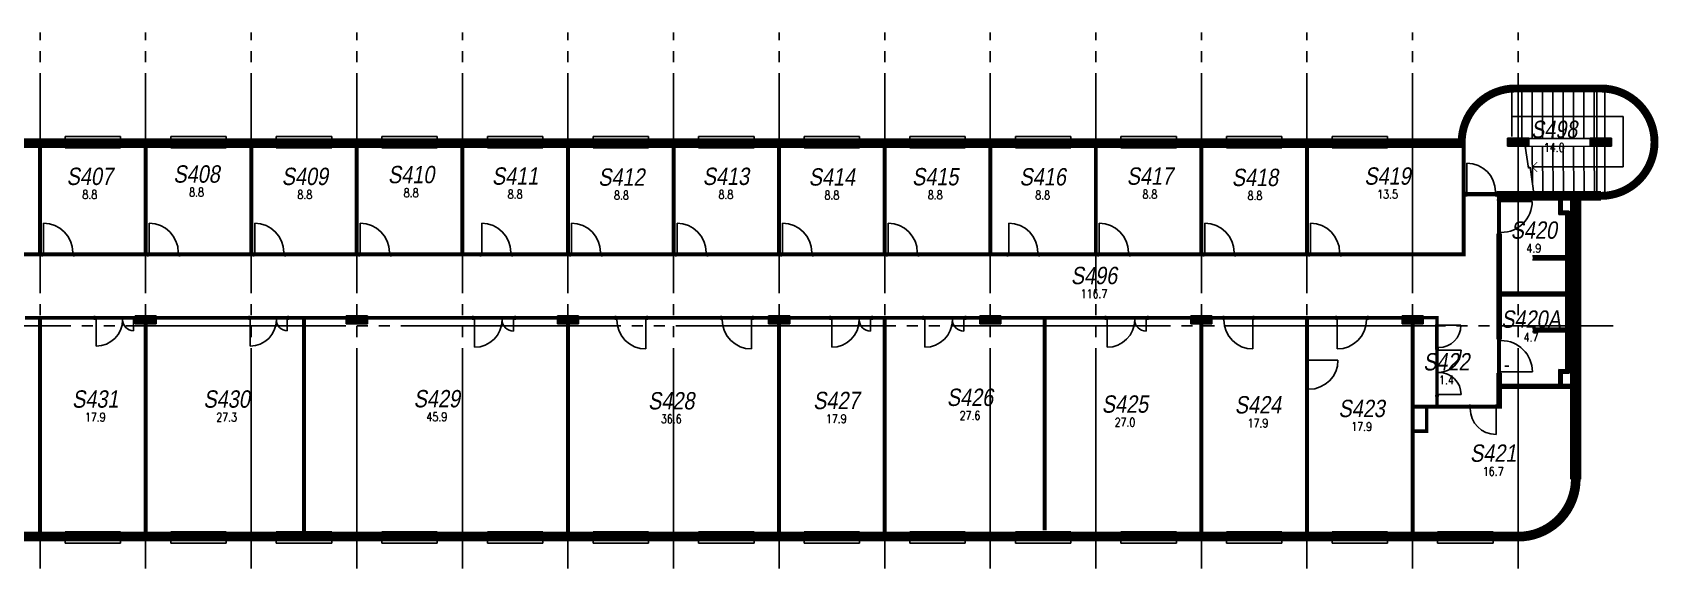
# Model space of a CAD drawing. Extents: x 22605 to 124359, y 400 to 114262.
# Drawn here: x 77418 to 124359, y 15400 to 30858 of the extents above; entities that cross this region are included whole.
import ezdxf
from ezdxf.enums import TextEntityAlignment as Align

# ---------------------------------------------------------------- set-up
doc = ezdxf.new("R2010")
doc.units = 0
doc.header["$LTSCALE"] = 50
doc.header["$PDMODE"] = 1
doc.header["$PDSIZE"] = 20
doc.linetypes.add('4PHAN', pattern=[158.75, 127, -6.35, 6.35, -6.35, 6.35, -6.35])
doc.linetypes.add('INVISIBLE', pattern=[999999, 0, -999999])
doc.layers.get('0').update_dxf_attribs({"linetype": 'CONTINUOUS'})
for name, color, linetype in [('ANNTEXT_04', 7, 'CONTINUOUS'), ('EW_04', 7, 'CONTINUOUS'), ('GRIDLINE_04', 15, '4PHAN'), ('HEADER_04', 7, 'INVISIBLE'), ('ND_04', 7, 'CONTINUOUS'), ('NW_04', 7, 'CONTINUOUS'), ('RI_04', 7, 'CONTINUOUS'), ('SC_04', 7, 'CONTINUOUS'), ('WALL_04', 7, 'CONTINUOUS'), ('WW_04', 7, 'CONTINUOUS')]:
    doc.layers.add(name, color=color, linetype=linetype)
doc.styles.add('SIMPLEX', font='ARIALN.TTF', dxfattribs={"oblique": 10})
doc.styles.get("Standard").update_dxf_attribs({"font": 'simplex'})

# ---------------------------------------------------------------- blocks, each defined once
blk = doc.blocks.new('DR1H90')
blk.add_line((-0.46, 0), (-0.46, 0.92))
blk.add_arc((-0.46, 0), 0.92, 0, 90)
at = {"flags": 1}
blk.add_attdef('SILLHT', text='', height=0.1, dxfattribs=at).set_placement((0, 0), align=Align.MIDDLE)
blk = doc.blocks.new('DRFRAME')
for p, q in [((-0.5, -0.5), (-0.5, 0.5)), ((0.5, -0.5), (0.5, 0.5))]:
    blk.add_line(p, q)
at = {"flags": 1}
blk.add_attdef('SILLHT', text='', height=0.1, dxfattribs=at).set_placement((0, 0), align=Align.MIDDLE)
blk = doc.blocks.new('RM_SPAM')
for p in [(0, 2.5), (0, 0)]:
    blk.add_point(p)
at = {"style": 'SIMPLEX', "oblique": 10}
blk.add_attdef('RM_NUM', text='', height=2.5, dxfattribs=at).set_placement((0, 0), align=Align.CENTER)
at = {"flags": 1}
for tag, p, width in [('SITENO', (-15, 0), 0.8), ('IN_OU_CODE', (-15, -2), 0.8), ('RM_CO_CODE', (-15, -4), 0.8), ('RM_TY_CODE', (-15, -6), 0.7), ('RM_FU_CODE', (-15, -8), 0.8), ('OCC/USE', (-15, -10), 0.8)]:
    blk.add_attdef(tag, p, '', height=1.25, dxfattribs=dict(at, width=width))
at = {"width": 0.8, "flags": 1}
for tag, p in [('BL_NUM', (15, 0)), ('LEVEL', (15, -2)), ('%S/L', (15, -4)), ('STUDCAP', (15, -6))]:
    blk.add_attdef(tag, text='', height=1.25, dxfattribs=at).set_placement(p, align=Align.RIGHT)
at = {"width": 0.8}
for tag, p in [('RM_AREA', (0, -2)), ('USE', (-0.24, -4.05)), ('USE2', (-0.24, -6.05))]:
    blk.add_attdef(tag, text='', height=1.25, dxfattribs=at).set_placement(p, align=Align.CENTER)
at = {"width": 0.8, "flags": 1}
blk.add_attdef('SERVS', text='', height=1.25, dxfattribs=at).set_placement((0, -8), align=Align.CENTER)
blk = doc.blocks.new('DR2H90')
for p, q in [((-0.46, 0), (-0.46, 0.46)), ((0.46, 0), (0.46, 0.46))]:
    blk.add_line(p, q)
for centre, start, end in [((-0.46, 0), 359.9998, 89.9998), ((0.46, 0), 90.0002, 180.0002)]:
    blk.add_arc(centre, 0.46, start, end)
at = {"flags": 1}
blk.add_attdef('SILLHT', text='', height=0.1, dxfattribs=at).set_placement((0, 0), align=Align.MIDDLE)
blk = doc.blocks.new('WNFRAME')
for p, q in [((-0.5, -0.5), (-0.5, 0.5)), ((0.5, -0.5), (0.5, 0.5))]:
    blk.add_line(p, q)
at = {"flags": 1}
blk.add_attdef('SILLHT', text='', height=0.1, dxfattribs=at).set_placement((0, 0), align=Align.MIDDLE)
blk = doc.blocks.new('DR2U90')
for p, q in [((-0.46, 0), (-0.46, 0.65)), ((0.46, 0), (0.46, 0.27))]:
    blk.add_line(p, q)
for centre, radius, start, end in [((-0.46, 0), 0.65, 0, 90), ((0.46, 0), 0.27, 90, 180)]:
    blk.add_arc(centre, radius, start, end)
at = {"flags": 1}
blk.add_attdef('SILLHT', text='', height=0.1, dxfattribs=at).set_placement((0, 0), align=Align.MIDDLE)
blk = doc.blocks.new('SPL')
for p, q in [((1, 0.5), (0, 0.5)), ((1, -0.5), (1, 0.5)), ((0, -0.5), (1, -0.5))]:
    blk.add_line(p, q)
blk = doc.blocks.new('WNOF')
blk.add_line((-0.5, 0), (0.5, 0))
at = {"flags": 1}
blk.add_attdef('SILLHT', text='', height=0.1, dxfattribs=at).set_placement((0, 0), align=Align.MIDDLE)
blk = doc.blocks.new('C-S')
for p, q in [((0.5, 0.5), (-0.5, 0.5)), ((-0.5, 0.5), (-0.5, -0.5)), ((0.5, -0.5), (0.5, 0.5)), ((-0.5, -0.5), (0.5, -0.5))]:
    blk.add_line(p, q)
at = {"const_width": 1}
blk.add_lwpolyline([(-0.5, 0), (0.5, 0)], dxfattribs=at)
blk = doc.blocks.new('TXTARR2')
blk.add_line((-1, 0), (0, 0))
at = {"const_width": 0.1}
blk.add_lwpolyline([(-0.71, 0.71), (0, 0), (-0.71, -0.71)], dxfattribs=at)

msp = doc.modelspace()

# ---------------------------------------------------------------- linework, layer by layer
at = {"layer": 'ANNTEXT_04', "color": 0}
for p, q in [((123336, 28436), (120141, 28436)), ((123336, 26981), (123336, 28436)), ((120919, 26981), (123336, 26981))]:
    msp.add_line(p, q, dxfattribs=at)
at = {"layer": 'EW_04'}
for points, const_width in [([(120227, 29245, 0.414214), (118678, 27696, 0.414214)], 229), ([(122696, 29245, -1), (122696, 26147, -1)], 229), ([(120308, 16317, 0.414214), (121972, 17980, 0.414214)], 279)]:
    msp.add_lwpolyline(points, format="xyb", dxfattribs=dict(at, const_width=const_width))
for points, const_width in [([(122696, 29245), (120227, 29245)], 229), ([(76912, 27671), (78360, 27671)], 279), ([(79960, 27671), (81408, 27671)], 279), ([(83008, 27671), (84456, 27671)], 279), ([(86056, 27671), (87504, 27671)], 279), ([(89104, 27671), (90552, 27671)], 279), ([(92152, 27671), (93600, 27671)], 279), ([(95200, 27671), (96648, 27671)], 279), ([(98248, 27671), (99696, 27671)], 279), ([(101296, 27671), (102744, 27671)], 279), ([(104344, 27671), (105792, 27671)], 279), ([(107392, 27671), (108840, 27671)], 279), ([(110440, 27671), (111888, 27671)], 279), ([(113488, 27671), (114936, 27671)], 279), ([(118792, 27671), (116523, 27671)], 279), ([(122696, 26147), (119702, 26147)], 229), ([(121972, 17980), (121972, 26147)], 279), ([(76912, 16317), (78360, 16317)], 279), ([(79960, 16317), (81408, 16317)], 279), ([(83008, 16317), (84456, 16317)], 279), ([(86056, 16317), (87504, 16317)], 279), ([(89104, 16317), (90552, 16317)], 279), ([(92152, 16317), (93600, 16317)], 279), ([(95200, 16317), (96648, 16317)], 279), ([(98248, 16317), (99696, 16317)], 279), ([(101296, 16317), (102744, 16317)], 279), ([(104344, 16317), (105792, 16317)], 279), ([(107392, 16317), (108840, 16317)], 279), ([(110440, 16317), (111888, 16317)], 279), ([(113488, 16317), (114936, 16317)], 279), ([(116536, 16317), (117984, 16317)], 279), ([(119584, 16317), (120308, 16317)], 279)]:
    msp.add_lwpolyline(points, dxfattribs=dict(at, const_width=const_width))
at = {"layer": 'GRIDLINE_04'}
for p, q in [((77636, 15400), (77636, 30858)), ((80684, 15400), (80684, 30858)), ((83732, 15400), (83732, 30858)), ((86780, 15400), (86780, 30858)), ((89828, 15400), (89828, 30858)), ((92876, 15400), (92876, 30858)), ((95924, 15400), (95924, 30858)), ((98972, 15400), (98972, 30858)), ((102020, 15400), (102020, 30858)), ((105068, 15400), (105068, 30858)), ((108116, 15400), (108116, 30858)), ((111164, 15400), (111164, 30858)), ((114212, 15400), (114212, 30858)), ((117260, 15400), (117260, 30858)), ((120308, 15400), (120308, 30858)), ((56300, 22400), (123051, 22400))]:
    msp.add_line(p, q, dxfattribs=at)
at = {"layer": 'HEADER_04'}
for points, const_width, elevation in [([(79960, 27671), (78360, 27671)], 279, 2134), ([(83008, 27671), (81408, 27671)], 279, 2134), ([(86056, 27671), (84456, 27671)], 279, 2134), ([(89104, 27671), (87504, 27671)], 279, 2134), ([(92152, 27671), (90552, 27671)], 279, 2134), ([(95200, 27671), (93600, 27671)], 279, 2134), ([(98248, 27671), (96648, 27671)], 279, 2134), ([(101296, 27671), (99696, 27671)], 279, 2134), ([(104344, 27671), (102744, 27671)], 279, 2134), ([(107392, 27671), (105792, 27671)], 279, 2134), ([(110440, 27671), (108840, 27671)], 279, 2134), ([(113488, 27671), (111888, 27671)], 279, 2134), ([(116536, 27671), (114936, 27671)], 279, 2134), ([(118792, 26197), (119692, 26197)], 129, 2100), ([(119759, 26028), (119759, 25052)], 114, 2100), ([(78614, 24457), (77699, 24457)], 114, 2134), ([(81662, 24457), (80747, 24457)], 114, 2134), ([(84710, 24457), (83795, 24457)], 114, 2134), ([(87758, 24457), (86843, 24457)], 114, 2134), ([(91263, 24457), (90349, 24457)], 114, 2134), ([(93854, 24457), (92939, 24457)], 114, 2134), ([(96902, 24457), (95987, 24457)], 114, 2134), ([(99950, 24457), (99035, 24457)], 114, 2134), ([(102998, 24457), (102083, 24457)], 114, 2134), ([(106480, 24457), (105565, 24457)], 114, 2134), ([(109094, 24457), (108179, 24457)], 114, 2134), ([(112142, 24457), (111227, 24457)], 114, 2134), ([(115190, 24457), (114275, 24457)], 114, 2134), ([(79211, 22629), (80379, 22629)], 114, 2134), ([(83651, 22629), (84820, 22629)], 114, 2159), ([(91352, 22629), (90133, 22629)], 114, 2134), ([(94248, 22629), (95162, 22629)], 114, 2134), ([(97296, 22629), (98210, 22629)], 114, 2134), ([(100444, 22629), (101663, 22629)], 114, 2134), ([(103134, 22629), (104353, 22629)], 114, 2134), ([(108397, 22629), (109616, 22629)], 114, 2134), ([(112688, 22629), (111774, 22629)], 114, 2100), ([(115050, 22629), (115965, 22629)], 114, 2134), ([(117962, 21745), (117962, 22445)], 100, 2100), ([(119759, 22014), (119759, 21034)], 114, 2100), ([(117967, 21757), (117967, 20357)], 100, 2100), ([(114212, 20532), (114212, 21442)], 114, 2100), ([(119702, 20070), (118889, 20070)], 114, 2100), ([(79960, 16317), (78360, 16317)], 279, 2134), ([(83008, 16317), (81408, 16317)], 279, 2134), ([(86056, 16317), (84456, 16317)], 279, 2134), ([(89104, 16317), (87504, 16317)], 279, 2134), ([(92152, 16317), (90552, 16317)], 279, 2134), ([(95200, 16317), (93600, 16317)], 279, 2134), ([(98248, 16317), (96648, 16317)], 279, 2134), ([(101296, 16317), (99696, 16317)], 279, 2134), ([(104344, 16317), (102744, 16317)], 279, 2134), ([(107392, 16317), (105792, 16317)], 279, 2134), ([(110440, 16317), (108840, 16317)], 279, 2134), ([(113488, 16317), (111888, 16317)], 279, 2134), ([(116536, 16317), (114936, 16317)], 279, 2134), ([(119584, 16317), (117984, 16317)], 279, 2134)]:
    msp.add_lwpolyline(points, dxfattribs=dict(at, const_width=const_width, elevation=elevation))
at = {"layer": 'HEADER_04', "const_width": 279}
for points in [[(79960, 27671), (78360, 27671)], [(83008, 27671), (81408, 27671)], [(86056, 27671), (84456, 27671)], [(89104, 27671), (87504, 27671)], [(92152, 27671), (90552, 27671)], [(95200, 27671), (93600, 27671)], [(98248, 27671), (96648, 27671)], [(101296, 27671), (99696, 27671)], [(104344, 27671), (102744, 27671)], [(107392, 27671), (105792, 27671)], [(110440, 27671), (108840, 27671)], [(113488, 27671), (111888, 27671)], [(116536, 27671), (114936, 27671)], [(79960, 16317), (78360, 16317)], [(83008, 16317), (81408, 16317)], [(86056, 16317), (84456, 16317)], [(89104, 16317), (87504, 16317)], [(92152, 16317), (90552, 16317)], [(95200, 16317), (93600, 16317)], [(98248, 16317), (96648, 16317)], [(101296, 16317), (99696, 16317)], [(104344, 16317), (102744, 16317)], [(107392, 16317), (105792, 16317)], [(110440, 16317), (108840, 16317)], [(113488, 16317), (111888, 16317)], [(116536, 16317), (114936, 16317)], [(119584, 16317), (117984, 16317)]]:
    msp.add_lwpolyline(points, dxfattribs=at)
at = {"layer": 'NW_04'}
for p, q in [((122581, 26147), (122581, 29245)), ((122810, 29245), (122810, 26147)), ((119692, 26261), (119702, 26261)), ((119702, 26132), (119692, 26132)), ((119702, 26261), (122696, 26261)), ((122696, 26032), (119702, 26032)), ((119702, 26028), (119702, 26032)), ((119816, 26032), (119816, 26028)), ((121482, 25607), (121482, 26032)), ((121582, 26032), (121582, 25707)), ((121832, 17980), (121832, 26147)), ((122111, 26147), (122111, 17980)), ((121681, 25607), (121482, 25607)), ((121582, 25707), (121781, 25707)), ((121681, 21134), (121681, 25607)), ((121781, 25707), (121781, 21034)), ((119702, 22014), (119702, 25052)), ((119816, 25052), (119816, 22014)), ((120727, 24413), (121832, 24413)), ((121832, 24303), (120727, 24303)), ((119816, 23373), (121832, 23373)), ((121832, 23263), (119816, 23263)), ((120727, 22333), (121832, 22333)), ((121832, 22223), (120727, 22223)), ((121482, 21135), (121681, 21134)), ((121482, 20709), (121482, 21135)), ((119702, 20012), (119702, 21034)), ((119816, 21034), (119816, 20012)), ((119816, 20709), (121832, 20709)), ((121582, 21035), (121582, 20709)), ((121781, 21034), (121582, 21035)), ((121832, 20599), (119816, 20599))]:
    msp.add_line(p, q, dxfattribs=at)
for points, const_width in [([(77636, 27531), (77636, 24515)], 114), ([(80684, 27531), (80684, 24515)], 114), ([(83732, 27531), (83732, 24515)], 114), ([(86780, 27531), (86780, 24515)], 114), ([(89828, 27531), (89828, 24515)], 114), ([(92876, 27531), (92876, 24515)], 114), ([(95924, 27531), (95924, 24515)], 114), ([(98972, 27531), (98972, 24515)], 114), ([(102020, 27531), (102020, 24515)], 114), ([(105068, 27531), (105068, 24515)], 114), ([(108116, 27531), (108116, 24515)], 114), ([(111164, 27531), (111164, 24515)], 114), ([(114212, 27531), (114212, 24515)], 114), ([(118735, 27531), (118735, 24515)], 114), ([(119702, 26197), (119692, 26197)], 129), ([(119759, 26032), (119759, 26028)], 114), ([(121532, 26032), (121532, 25657), (121731, 25657), (121731, 21084), (121532, 21085), (121532, 20709)], 100), ([(119759, 25052), (119759, 22014)], 114), ([(76010, 24457), (77699, 24457)], 114), ([(78614, 24457), (80747, 24457)], 114), ([(81662, 24457), (83795, 24457)], 114), ([(84710, 24457), (86843, 24457)], 114), ([(87758, 24457), (89891, 24457)], 114), ([(89891, 24457), (90349, 24457)], 114), ([(91263, 24457), (92939, 24457)], 114), ([(93854, 24457), (95987, 24457)], 114), ([(96902, 24457), (99035, 24457)], 114), ([(99950, 24457), (102083, 24457)], 114), ([(102998, 24457), (105565, 24457)], 114), ([(106480, 24457), (108179, 24457)], 114), ([(109094, 24457), (111227, 24457)], 114), ([(112142, 24457), (114275, 24457)], 114), ([(115190, 24457), (118792, 24457)], 114), ([(121832, 24358), (120727, 24358)], 110), ([(119816, 23318), (121832, 23318)], 110), ([(77200, 22629), (79211, 22629)], 114), ([(77636, 22572), (77636, 16456)], 114), ([(80989, 22629), (83651, 22629)], 114), ([(84820, 22629), (90133, 22629)], 114), ([(85256, 22572), (85256, 16456)], 114), ([(91352, 22629), (94248, 22629)], 114), ([(92876, 22572), (92876, 16456)], 114), ([(95162, 22629), (97296, 22629)], 114), ([(98210, 22629), (100444, 22629)], 114), ([(101663, 22629), (103134, 22629)], 114), ([(102020, 22572), (102020, 16456)], 114), ([(104353, 22629), (104763, 22629)], 114), ([(105373, 22629), (108397, 22629)], 114), ([(106640, 22572), (106640, 16503)], 114), ([(109616, 22629), (110859, 22629)], 114), ([(111469, 22629), (111774, 22629)], 114), ([(112688, 22629), (115050, 22629)], 114), ([(114212, 22572), (114212, 21442)], 114), ([(115965, 22629), (116955, 22629)], 114), ([(117967, 22445), (117967, 22636), (117565, 22636)], 100), ([(80684, 22457), (80684, 16456)], 114), ([(98972, 22457), (98972, 16456)], 114), ([(111164, 22457), (111164, 16456)], 114), ([(117260, 22457), (117260, 16456)], 114), ([(121832, 22278), (120727, 22278)], 110), ([(119759, 21034), (119759, 20012)], 114), ([(119816, 20654), (121832, 20654)], 110), ([(114212, 20532), (114212, 16456)], 114), ([(117967, 20127), (117967, 20357)], 100), ([(117317, 20070), (118889, 20070)], 114), ([(117667, 20012), (117667, 19359), (117317, 19359)], 100)]:
    msp.add_lwpolyline(points, dxfattribs=dict(at, const_width=const_width))
at = {"layer": 'SC_04'}
for p, q in [((120126, 27861), (120121, 29271)), ((120416, 27798), (120411, 29207)), ((120715, 27799), (120709, 29208)), ((121013, 27800), (121008, 29210)), ((121312, 27801), (121306, 29211)), ((121610, 27802), (121605, 29212)), ((121909, 27803), (121903, 29213)), ((122207, 27805), (122202, 29214)), ((122506, 27806), (122500, 29215)), ((120423, 27798), (122506, 27806)), ((120509, 27584), (120604, 26948)), ((122506, 27577), (120562, 27570)), ((120716, 27570), (120720, 26513)), ((121014, 27571), (121020, 26162)), ((121313, 27572), (121318, 26163)), ((121611, 27574), (121617, 26164)), ((121910, 27575), (121915, 26165)), ((122208, 27576), (122213, 26166)), ((122506, 27577), (122512, 26167)), ((120651, 26974), (120604, 26948)), ((120651, 26974), (120774, 26147))]:
    msp.add_line(p, q, dxfattribs=at)
at = {"layer": 'WALL_04'}
msp.add_line((120037, 21238), (119922, 21238), dxfattribs=at)

# ---------------------------------------------------------------- block references
at = {"layer": 'ANNTEXT_04', "color": 0, "xscale": 200, "yscale": 200, "zscale": 200, "rotation": 180}
msp.add_blockref('TXTARR2', (120719, 26981), dxfattribs=at)
at = {"layer": 'EW_04', "xscale": 228.5999828092804, "yscale": 609.599954158081, "zscale": 3111.499766015206, "rotation": 270}
for p in [(120308, 27696), (122696, 27696)]:
    msp.add_blockref('C-S', p, dxfattribs=at)
at = {"layer": 'ND_04'}
for name, p, xscale, yscale, zscale in [('DR1H90', (119242, 26261), 900, 900, 2075), ('DR1H90', (78157, 24515), 914.3999656185604, 914.3999656185604, 2133.59991977664), ('DR1H90', (81205, 24515), 914.3999656185604, 914.3999656185604, 2133.59991977664), ('DR1H90', (84253, 24515), 914.3999656185604, 914.3999656185604, 2133.59991977664), ('DR1H90', (87301, 24515), 914.3999656185604, 914.3999656185604, 2133.59991977664), ('DR1H90', (90806, 24515), 914.3999656185604, 914.3999656185604, 2133.59991977664), ('DR1H90', (93397, 24515), 914.3999656185604, 914.3999656185604, 2133.59991977664), ('DR1H90', (96445, 24515), 914.3999656185604, 914.3999656185604, 2133.59991977664), ('DR1H90', (99493, 24515), 914.3999656185604, 914.3999656185604, 2133.59991977664), ('DR1H90', (102541, 24515), 914.3999656185604, 914.3999656185604, 2133.59991977664), ('DR1H90', (106022, 24515), 914.3999656185604, 914.3999656185604, 2133.59991977664), ('DR1H90', (108637, 24515), 914.3999656185604, 914.3999656185604, 2133.59991977664), ('DR1H90', (111685, 24515), 914.3999656185604, 914.3999656185604, 2133.59991977664), ('DR1H90', (114733, 24515), 914.3999656185604, 914.3999656185604, 2133.59991977664), ('DRFRAME', (79795, 22629), 1168.39995606816, 114.2999914046401, 2133.59991977664), ('DRFRAME', (84236, 22629), 1118.391968175258, 114.2999914046401, 2133.599999999999), ('DRFRAME', (90742, 22629), -1219.19995415808, 114.2999914046401, 2133.59991977664), ('DRFRAME', (94705, 22629), 914.3999656185604, 114.2999914046401, 2133.59991977664), ('DRFRAME', (97753, 22629), 914.3999656185604, 114.2999914046401, 2133.59991977664), ('DRFRAME', (101053, 22629), 1219.19995415808, 114.2999914046401, 2133.59991977664), ('DRFRAME', (103744, 22629), 1219.19995415808, 114.2999914046401, 2133.59991977664), ('DRFRAME', (109006, 22629), 1219.19995415808, 114.2999914046401, 2133.59991977664), ('DRFRAME', (115507, 22629), 914.3999656185604, 114.2999914046401, 2133.59991977664), ('DRFRAME', (119296, 20070), 762.8, 114.2999914046402, 2075)]:
    msp.add_blockref(name, p, dxfattribs=dict(at, xscale=xscale, yscale=yscale, zscale=zscale))
for name, p, xscale, yscale, zscale, rotation in [('DRFRAME', (119242, 26197), 850, 128.6, 2075, 180), ('DRFRAME', (119759, 25540), 925.9247490266863, 114.3, 2075, 270), ('DR1H90', (119816, 25540), 975.9247490266863, 975.9247490266863, 2075, 270), ('DRFRAME', (78157, 24457), 914.3999656185604, 114.2999914046401, 2133.59991977664, 180), ('DRFRAME', (81205, 24457), 914.3999656185604, 114.2999914046401, 2133.59991977664, 180), ('DRFRAME', (84253, 24457), 914.3999656185604, 114.2999914046401, 2133.59991977664, 180), ('DRFRAME', (87301, 24457), 914.3999656185604, 114.2999914046401, 2133.59991977664, 180), ('DRFRAME', (90806, 24457), 914.3999656185604, 114.2999914046401, 2133.59991977664, 180), ('DRFRAME', (93397, 24457), 914.3999656185604, 114.2999914046401, 2133.59991977664, 180), ('DRFRAME', (93397, 24457), 914.3999656185604, 114.2999914046401, 2133.59991977664, 180), ('DRFRAME', (96445, 24457), 914.3999656185604, 114.2999914046401, 2133.59991977664, 180), ('DRFRAME', (96445, 24457), 914.3999656185604, 114.2999914046401, 2133.59991977664, 180), ('DRFRAME', (99493, 24457), 914.3999656185604, 114.2999914046401, 2133.59991977664, 180), ('DRFRAME', (99493, 24457), 914.3999656185604, 114.2999914046401, 2133.59991977664, 180), ('DRFRAME', (102541, 24457), 914.3999656185604, 114.2999914046401, 2133.59991977664, 180), ('DRFRAME', (102541, 24457), 914.3999656185604, 114.2999914046401, 2133.59991977664, 180), ('DRFRAME', (106022, 24457), 914.3999656185604, 114.2999914046401, 2133.59991977664, 180), ('DRFRAME', (106022, 24457), 914.3999656185604, 114.2999914046401, 2133.59991977664, 180), ('DRFRAME', (108637, 24457), 914.3999656185604, 114.2999914046401, 2133.59991977664, 180), ('DRFRAME', (108637, 24457), 914.3999656185604, 114.2999914046401, 2133.59991977664, 180), ('DRFRAME', (111685, 24457), 914.3999656185604, 114.2999914046401, 2133.59991977664, 180), ('DRFRAME', (111685, 24457), 914.3999656185604, 114.2999914046401, 2133.59991977664, 180), ('DRFRAME', (114733, 24457), 914.3999656185604, 114.2999914046401, 2133.59991977664, 180), ('DR2U90', (79795, 22572), -1168.39995606816, 1168.39995606816, 2133.59991977664, 180), ('DR2U90', (84236, 22572), -1168.391968175259, 1168.391968175259, 2133.599999999999, 180), ('DR2U90', (90742, 22572), -1219.19995415808, 1219.19995415808, 2133.59991977664, 180), ('DR1H90', (94705, 22572), 914.3999656185604, 914.3999656185604, 2133.59991977664, 180), ('DR1H90', (97753, 22572), 914.3999656185604, 914.3999656185604, 2133.59991977664, 180), ('DR2U90', (101053, 22572), -1219.19995415808, 1219.19995415808, 2133.59991977664, 180), ('DR2U90', (103744, 22572), -1219.19995415808, 1219.19995415808, 2133.59991977664, 180), ('DR2U90', (109006, 22572), -1219.19995415808, 1219.19995415808, 2133.59991977664, 180), ('DRFRAME', (112231, 22629), 864.3999656185186, 114.2999914046401, 2075, 180), ('DR1H90', (112231, 22572), 914.3999656185186, 914.3999656185186, 2075, 180), ('DR1H90', (115507, 22572), -914.3999656185604, 914.3999656185604, 2133.59991977664, 180), ('DRFRAME', (117962, 22095), 650, 100, 2075, 270), ('DR1H90', (118012, 22095), 700, 700, 2075, 270), ('DRFRAME', (117967, 21057), 1350, 100, 2075, 90), ('DR2H90', (118017, 21057), 1400, 1400, 2075, 270), ('DRFRAME', (119759, 21524), 930.0000002079686, 114.3, 2075, 270), ('DR1H90', (119816, 21524), -980.0000002079686, 980.0000002079686, 2075, 270), ('DRFRAME', (114212, 20987), 859.9999999999999, 114.29999570232, 2075, 270), ('DR1H90', (114269, 20987), 910, 910, 2075, 270), ('DR1H90', (119296, 20012), 812.8, 812.8, 2075, 180)]:
    msp.add_blockref(name, p, dxfattribs=dict(at, xscale=xscale, yscale=yscale, zscale=zscale, rotation=rotation))
at = {"layer": 'NW_04', "xscale": 228.5999828092804, "yscale": 609.599954158081, "zscale": 3111.499766015206, "rotation": 90.0000000047061}
for p in [(80684, 22572), (86780, 22572), (92876, 22572), (98972, 22572), (105068, 22572), (111164, 22572), (117260, 22572)]:
    msp.add_blockref('C-S', p, dxfattribs=at)
at = {"layer": 'RI_04', "xscale": 200, "yscale": 200, "zscale": 200}
for p, values in [((121349, 27817), {'RM_NUM': 'S498', 'RM_AREA': '14.0'}), ((79071, 26461), {'RM_NUM': 'S407', 'RM_AREA': '8.8'}), ((82155, 26528), {'RM_NUM': 'S408', 'RM_AREA': '8.8'}), ((85281, 26459), {'RM_NUM': 'S409', 'RM_AREA': '8.8'}), ((88349, 26511), {'RM_NUM': 'S410', 'RM_AREA': '8.8'}), ((91350, 26469), {'RM_NUM': 'S411', 'RM_AREA': '8.8'}), ((94419, 26439), {'RM_NUM': 'S412', 'RM_AREA': '8.8'}), ((97437, 26461), {'RM_NUM': 'S413', 'RM_AREA': '8.8'}), ((100496, 26443), {'RM_NUM': 'S414', 'RM_AREA': '8.8'}), ((103480, 26450), {'RM_NUM': 'S415', 'RM_AREA': '8.8'}), ((106581, 26447), {'RM_NUM': 'S416', 'RM_AREA': '8.8'}), ((109677, 26467), {'RM_NUM': 'S417', 'RM_AREA': '8.8'}), ((112710, 26430), {'RM_NUM': 'S418', 'RM_AREA': '8.8'}), ((116537, 26469), {'RM_NUM': 'S419', 'RM_AREA': '13.5'}), ((120760, 24910), {'RM_NUM': 'S420', 'RM_AREA': '4.9'}), ((108063, 23600), {'RM_NUM': 'S496', 'RM_AREA': '116.7'}), ((120678, 22342), {'RM_NUM': 'S420A', 'RM_AREA': '4.7'}), ((118236, 21112), {'RM_NUM': 'S422', 'RM_AREA': '1.4'}), ((79230, 20037), {'RM_NUM': 'S431', 'RM_AREA': '17.9'}), ((83022, 20037), {'RM_NUM': 'S430', 'RM_AREA': '27.3'}), ((89090, 20047), {'RM_NUM': 'S429', 'RM_AREA': '45.9'}), ((95859, 19987), {'RM_NUM': 'S428', 'RM_AREA': '36.6'}), ((100623, 19995), {'RM_NUM': 'S427', 'RM_AREA': '17.9'}), ((104483, 20087), {'RM_NUM': 'S426', 'RM_AREA': '27.6'}), ((108957, 19892), {'RM_NUM': 'S425', 'RM_AREA': '27.0'}), ((112796, 19870), {'RM_NUM': 'S424', 'RM_AREA': '17.9'}), ((115790, 19765), {'RM_NUM': 'S423', 'RM_AREA': '17.9'}), ((119588, 18476), {'RM_NUM': 'S421', 'RM_AREA': '16.7'})]:
    msp.add_blockref('RM_SPAM', p, dxfattribs=at).add_auto_attribs(values)
at = {"layer": 'WW_04'}
for name, p, xscale, yscale, zscale, rotation in [('SPL', (79160, 27810, 457), 50.79999808992002, -1600.19993983248, 1600.19993983248, 89.99999993312375), ('SPL', (82208, 27810, 457), 50.79999808992002, -1600.19993983248, 1600.19993983248, 89.99999993312375), ('SPL', (85256, 27810, 457), 50.79999808992002, -1600.19993983248, 1600.19993983248, 89.99999993312375), ('SPL', (88304, 27810, 457), 50.79999808992002, -1600.19993983248, 1600.19993983248, 89.99999993312375), ('SPL', (91352, 27810, 457), 50.79999808992002, -1600.19993983248, 1600.19993983248, 89.99999993312375), ('SPL', (94400, 27810, 457), 50.79999808992002, -1600.19993983248, 1600.19993983248, 89.99999993312375), ('SPL', (97448, 27810, 457), 50.79999808992002, -1600.19993983248, 1600.19993983248, 89.99999993312375), ('SPL', (100496, 27810, 457), 50.79999808992002, -1600.19993983248, 1600.19993983248, 89.99999993312375), ('SPL', (103544, 27810, 457), 50.79999808992002, -1600.19993983248, 1600.19993983248, 89.99999993312375), ('SPL', (106592, 27810, 457), 50.79999808992002, -1600.19993983248, 1600.19993983248, 89.99999993312375), ('SPL', (109640, 27810, 457), 50.79999808992002, -1600.19993983248, 1600.19993983248, 89.99999993312375), ('SPL', (112688, 27810, 457), 50.79999808992002, -1600.19993983248, 1600.19993983248, 89.99999993312375), ('SPL', (115736, 27810, 457), 50.79999808992002, -1600.19993983248, 1600.19993983248, 89.99999993312375), ('WNOF', (79160, 27671, 457), -1600.19993983248, 279.39998949456, 1676.39993696736, 180), ('SPL', (79160, 27581, 457), 50, -1600.19993983248, -1600.19993983248, 270), ('WNOF', (82208, 27671, 457), -1600.19993983248, 279.39998949456, 1676.39993696736, 180), ('SPL', (82208, 27581, 457), 50, -1600.19993983248, -1600.19993983248, 270), ('WNOF', (85256, 27671, 457), -1600.19993983248, 279.39998949456, 1676.39993696736, 180), ('SPL', (85256, 27581, 457), 50, -1600.19993983248, -1600.19993983248, 270), ('WNOF', (88304, 27671, 457), -1600.19993983248, 279.39998949456, 1676.39993696736, 180), ('SPL', (88304, 27581, 457), 50, -1600.19993983248, -1600.19993983248, 270), ('WNOF', (91352, 27671, 457), -1600.19993983248, 279.39998949456, 1676.39993696736, 180), ('SPL', (91352, 27581, 457), 50, -1600.19993983248, -1600.19993983248, 270), ('WNOF', (94400, 27671, 457), -1600.19993983248, 279.39998949456, 1676.39993696736, 180), ('SPL', (94400, 27581, 457), 50, -1600.19993983248, -1600.19993983248, 270), ('WNOF', (97448, 27671, 457), -1600.19993983248, 279.39998949456, 1676.39993696736, 180), ('SPL', (97448, 27581, 457), 50, -1600.19993983248, -1600.19993983248, 270), ('WNOF', (100496, 27671, 457), -1600.19993983248, 279.39998949456, 1676.39993696736, 180), ('SPL', (100496, 27581, 457), 50, -1600.19993983248, -1600.19993983248, 270), ('WNOF', (103544, 27671, 457), -1600.19993983248, 279.39998949456, 1676.39993696736, 180), ('SPL', (103544, 27581, 457), 50, -1600.19993983248, -1600.19993983248, 270), ('WNOF', (106592, 27671, 457), -1600.19993983248, 279.39998949456, 1676.39993696736, 180), ('SPL', (106592, 27581, 457), 50, -1600.19993983248, -1600.19993983248, 270), ('WNOF', (109640, 27671, 457), -1600.19993983248, 279.39998949456, 1676.39993696736, 180), ('SPL', (109640, 27581, 457), 50, -1600.19993983248, -1600.19993983248, 270), ('WNOF', (112688, 27671, 457), -1600.19993983248, 279.39998949456, 1676.39993696736, 180), ('SPL', (112688, 27581, 457), 50, -1600.19993983248, -1600.19993983248, 270), ('WNOF', (115736, 27671, 457), -1600.19993983248, 279.39998949456, 1676.39993696736, 180), ('SPL', (115736, 27581, 457), 50, -1600.19993983248, -1600.19993983248, 270), ('WNFRAME', (79160, 16317, 457), 1600.19993983248, 279.39998949456, 1676.399936967359, 180), ('SPL', (79160, 16406, 457), 50, 1600.19993983248, 1600.19993983248, 90), ('WNFRAME', (82208, 16317, 457), 1600.19993983248, 279.39998949456, 1676.399936967359, 180), ('SPL', (82208, 16406, 457), 50, 1600.19993983248, 1600.19993983248, 90), ('WNFRAME', (85256, 16317, 457), 1600.19993983248, 279.39998949456, 1676.399936967359, 180), ('SPL', (85256, 16406, 457), 50, 1600.19993983248, 1600.19993983248, 90), ('WNFRAME', (88304, 16317, 457), 1600.19993983248, 279.39998949456, 1676.399936967359, 180), ('SPL', (88304, 16406, 457), 50, 1600.19993983248, 1600.19993983248, 90), ('WNFRAME', (91352, 16317, 457), 1600.19993983248, 279.39998949456, 1676.399936967359, 180), ('SPL', (91352, 16406, 457), 50, 1600.19993983248, 1600.19993983248, 90), ('WNFRAME', (94400, 16317, 457), 1600.19993983248, 279.39998949456, 1676.399936967359, 180), ('SPL', (94400, 16406, 457), 50, 1600.19993983248, 1600.19993983248, 90), ('WNFRAME', (97448, 16317, 457), 1600.19993983248, 279.39998949456, 1676.399936967359, 180), ('SPL', (97448, 16406, 457), 50, 1600.19993983248, 1600.19993983248, 90), ('WNFRAME', (100496, 16317, 457), 1600.19993983248, 279.39998949456, 1676.399936967359, 180), ('SPL', (100496, 16406, 457), 50, 1600.19993983248, 1600.19993983248, 90), ('WNFRAME', (103544, 16317, 457), 1600.19993983248, 279.39998949456, 1676.399936967359, 180), ('SPL', (103544, 16406, 457), 50, 1600.19993983248, 1600.19993983248, 90), ('WNFRAME', (106592, 16317, 457), 1600.19993983248, 279.39998949456, 1676.399936967359, 180), ('SPL', (106592, 16406, 457), 50, 1600.19993983248, 1600.19993983248, 90), ('WNFRAME', (109640, 16317, 457), 1600.19993983248, 279.39998949456, 1676.399936967359, 180), ('SPL', (109640, 16406, 457), 50, 1600.19993983248, 1600.19993983248, 90), ('WNFRAME', (112688, 16317, 457), 1600.19993983248, 279.39998949456, 1676.399936967359, 180), ('SPL', (112688, 16406, 457), 50, 1600.19993983248, 1600.19993983248, 90), ('WNFRAME', (115736, 16317, 457), 1600.19993983248, 279.39998949456, 1676.399936967359, 180), ('SPL', (115736, 16406, 457), 50, 1600.19993983248, 1600.19993983248, 90), ('WNFRAME', (118784, 16317, 457), 1600.19993983248, 279.39998949456, 1676.399936967359, 180), ('SPL', (118784, 16406, 457), 50, 1600.19993983248, 1600.19993983248, 90), ('SPL', (79160, 16177, 457), 50.79999808992002, 1600.19993983248, 1600.19993983248, 270), ('SPL', (82208, 16177, 457), 50.79999808992002, 1600.19993983248, 1600.19993983248, 270), ('SPL', (85256, 16177, 457), 50.79999808992002, 1600.19993983248, 1600.19993983248, 270), ('SPL', (88304, 16177, 457), 50.79999808992002, 1600.19993983248, 1600.19993983248, 270), ('SPL', (91352, 16177, 457), 50.79999808992002, 1600.19993983248, 1600.19993983248, 270), ('SPL', (94400, 16177, 457), 50.79999808992002, 1600.19993983248, 1600.19993983248, 270), ('SPL', (97448, 16177, 457), 50.79999808992002, 1600.19993983248, 1600.19993983248, 270), ('SPL', (100496, 16177, 457), 50.79999808992002, 1600.19993983248, 1600.19993983248, 270), ('SPL', (103544, 16177, 457), 50.79999808992002, 1600.19993983248, 1600.19993983248, 270), ('SPL', (106592, 16177, 457), 50.79999808992002, 1600.19993983248, 1600.19993983248, 270), ('SPL', (109640, 16177, 457), 50.79999808992002, 1600.19993983248, 1600.19993983248, 270), ('SPL', (112688, 16177, 457), 50.79999808992002, 1600.19993983248, 1600.19993983248, 270), ('SPL', (115736, 16177, 457), 50.79999808992002, 1600.19993983248, 1600.19993983248, 270), ('SPL', (118784, 16177, 457), 50.79999808992002, 1600.19993983248, 1600.19993983248, 270)]:
    msp.add_blockref(name, p, dxfattribs=dict(at, xscale=xscale, yscale=yscale, zscale=zscale, rotation=rotation))
at = {"layer": 'WW_04', "yscale": 279.39998949456}
for name, p, xscale, zscale in [('WNFRAME', (79160, 27671, 457), -1600.19993983248, 1676.399936967359), ('WNFRAME', (82208, 27671, 457), -1600.19993983248, 1676.399936967359), ('WNFRAME', (85256, 27671, 457), -1600.19993983248, 1676.399936967359), ('WNFRAME', (88304, 27671, 457), -1600.19993983248, 1676.399936967359), ('WNFRAME', (91352, 27671, 457), -1600.19993983248, 1676.399936967359), ('WNFRAME', (94400, 27671, 457), -1600.19993983248, 1676.399936967359), ('WNFRAME', (97448, 27671, 457), -1600.19993983248, 1676.399936967359), ('WNFRAME', (100496, 27671, 457), -1600.19993983248, 1676.399936967359), ('WNFRAME', (103544, 27671, 457), -1600.19993983248, 1676.399936967359), ('WNFRAME', (106592, 27671, 457), -1600.19993983248, 1676.399936967359), ('WNFRAME', (109640, 27671, 457), -1600.19993983248, 1676.399936967359), ('WNFRAME', (112688, 27671, 457), -1600.19993983248, 1676.399936967359), ('WNFRAME', (115736, 27671, 457), -1600.19993983248, 1676.399936967359), ('WNOF', (79160, 16317, 457), 1600.19993983248, 1676.39993696736), ('WNOF', (82208, 16317, 457), 1600.19993983248, 1676.39993696736), ('WNOF', (85256, 16317, 457), 1600.19993983248, 1676.39993696736), ('WNOF', (88304, 16317, 457), 1600.19993983248, 1676.39993696736), ('WNOF', (91352, 16317, 457), 1600.19993983248, 1676.39993696736), ('WNOF', (94400, 16317, 457), 1600.19993983248, 1676.39993696736), ('WNOF', (97448, 16317, 457), 1600.19993983248, 1676.39993696736), ('WNOF', (100496, 16317, 457), 1600.19993983248, 1676.39993696736), ('WNOF', (103544, 16317, 457), 1600.19993983248, 1676.39993696736), ('WNOF', (106592, 16317, 457), 1600.19993983248, 1676.39993696736), ('WNOF', (109640, 16317, 457), 1600.19993983248, 1676.39993696736), ('WNOF', (112688, 16317, 457), 1600.19993983248, 1676.39993696736), ('WNOF', (115736, 16317, 457), 1600.19993983248, 1676.39993696736), ('WNOF', (118784, 16317, 457), 1600.19993983248, 1676.39993696736)]:
    msp.add_blockref(name, p, dxfattribs=dict(at, xscale=xscale, zscale=zscale))

doc.saveas('drawing.dxf')
